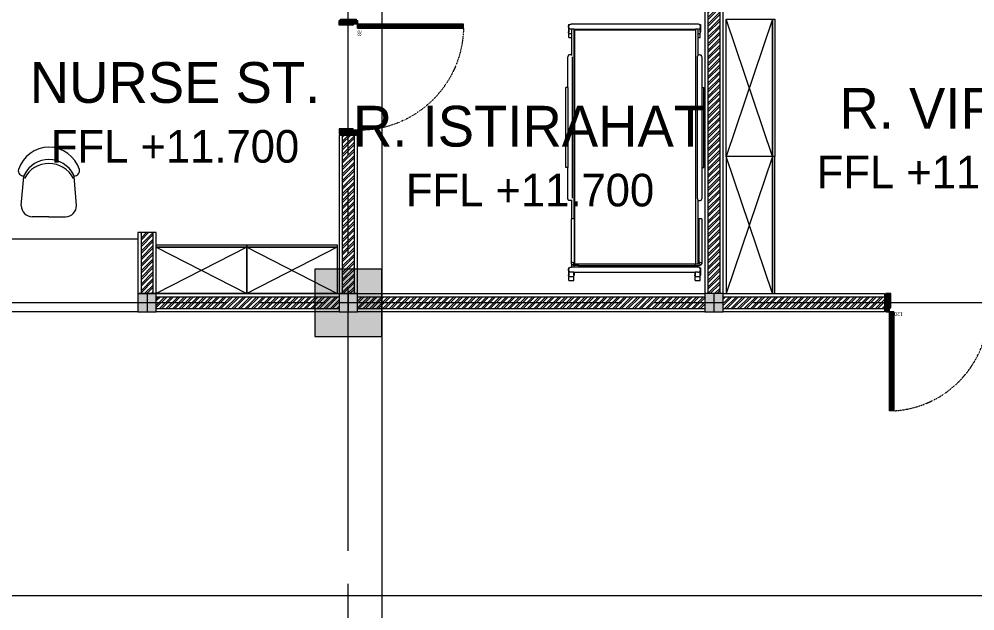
# Model space of a CAD drawing. Header units: millimetres. Extents: x -280308 to 6402717, y -14 to 2073074.
# Drawn here: x -13142 to -5302, y 564598 to 569448 of the extents above; entities that cross this region are included whole.
import ezdxf
from ezdxf.enums import TextEntityAlignment as Align

# ---------------------------------------------------------------- set-up
doc = ezdxf.new("R2010")
doc.units = ezdxf.units.MM
for name, pattern in [('ACAD_ISO03W100', [30, 12, -18]), ('ACAD_ISO08W100', [36, 24, -3, 6, -3]), ('I02_HIDDEN', [6, 4, -2])]:
    doc.linetypes.add(name, pattern=pattern)
doc.layers.get('0').update_dxf_attribs({"lineweight": 0})
for name, color, linetype, lineweight in [('_Door & Window', 1, 'Continuous', 0), ('A-ALINE-1', 91, 'Continuous', 20), ('A-ALINE-3', 111, 'Continuous', 15), ('A-ALINE-6', 117, 'Continuous', 9), ('A-ANNOTATION', 144, 'Continuous', 0), ('A-Furn', 250, 'Continuous', 0), ('A-FURN-EQPM', 177, 'Continuous', 0), ('A-Z22-T-Anno_Text', 152, 'Continuous', 9), ('A-Z774-E-Hidden', 142, 'I02_HIDDEN', 0), ('ARSIR', 251, 'Continuous', 0), ('Struktur', 80, 'Continuous', 20)]:
    doc.layers.add(name, color=color, linetype=linetype, lineweight=lineweight)
doc.layers.add('A-FILL-1', color=7, linetype='Continuous', lineweight=0, true_color=0x454545)
doc.layers.add('A-TEXT', color=254, linetype='Continuous')
doc.layers.add('FURNITURE', color=26, linetype='Continuous')
doc.styles.add('Annotative', font='arial.ttf', dxfattribs={"height": 1.25})
doc.styles.add('CENTURY', font='GOTHIC.TTF')
doc.styles.get("Standard").update_dxf_attribs({"font": 'arial.ttf'})
doc.styles.add('TGF_A', font='arial.ttf')

# ---------------------------------------------------------------- blocks, each defined once
blk = doc.blocks.new('A$Ccf87384a')
blk.add_wipeout([(-75, 75), (75, 75), (75, -75), (-75, -75)])
blk.add_wipeout([(-75, -75), (-75, 75), (75, 75), (75, -75)])
at = {"layer": 'A-FILL-1', "ltscale": 0.25}
h = blk.add_hatch(color=256, dxfattribs=at)
h.dxf.hatch_style = 1
h.paths.add_polyline_path([(-75, -75), (-75, 75), (75, 75), (75, -75)])
at = {"layer": 'A-ALINE-1'}
blk.add_lwpolyline([(-75, -75), (-75, 75), (75, 75), (75, -75)], close=True, dxfattribs=at)
at = {"layer": 'A-FILL-1', "ltscale": 0.25}
for p, q in [((-75, 0), (75, 0)), ((0, 75), (0, -75))]:
    blk.add_line(p, q, dxfattribs=at)
blk = doc.blocks.new('A$C6ab96ad6')
at = {"layer": 'A-Furn'}
h = blk.add_hatch(dxfattribs=at)
h.set_pattern_fill('ANSI31', color=256, scale=2, angle=540, style=0)
h.set_pattern_definition([(225, (-3598.3206, 30706.9954), (4.490128, -4.490128), [])])
h.paths.add_polyline_path([(10, 960), (10, 850), (2, 850), (2, 860), (-17, 860), (-17, 850), (-25, 850), (-25, 960)])
h = blk.add_hatch(dxfattribs=at)
h.set_pattern_fill('ANSI31', color=256, scale=2, angle=540, style=0)
h.set_pattern_definition([(225, (-3598.3206, 30816.9954), (4.490128, -4.490128), [])])
h.paths.add_polyline_path([(2, 860), (-17, 860), (-17, 250), (2, 250)])
h = blk.add_hatch(dxfattribs=at)
h.set_pattern_fill('ANSI31', color=256, scale=2, angle=540, style=0)
h.set_pattern_definition([(225, (-3198.3206, 30306.9954), (4.490128, -4.490128), [])])
h.paths.add_polyline_path([(-1210, 560), (-1210, 450), (-1202, 450), (-1202, 460), (-1183, 460), (-1183, 450), (-1175, 450), (-1175, 560)])
h = blk.add_hatch(dxfattribs=at)
h.set_pattern_fill('ANSI31', color=256, scale=2, angle=540, style=0)
h.set_pattern_definition([(225, (-3198.3206, 30816.9954), (4.490128, -4.490128), [])])
h.paths.add_polyline_path([(-1202, 460), (-1183, 460), (-1183, 250), (-1202, 250)])
h = blk.add_hatch(dxfattribs=at)
h.set_pattern_fill('ANSI31', color=256, scale=2, angle=540, style=0)
h.set_pattern_definition([(225, (-2593.7735, 30816.9954), (4.490128, -4.490128), [])])
h.paths.add_polyline_path([(-1210, 150), (-1210, 260), (-1202, 260), (-1202, 250), (-1183, 250), (-1183, 260), (-1175, 260), (-1175, 150)])
h = blk.add_hatch(dxfattribs=at)
h.set_pattern_fill('ANSI31', color=256, scale=2, angle=540, style=0)
h.set_pattern_definition([(225, (-2993.7735, 30816.9954), (4.490128, -4.490128), [])])
h.paths.add_polyline_path([(10, 150), (10, 260), (2, 260), (2, 250), (-17, 250), (-17, 260), (-25, 260), (-25, 150)])
h = blk.add_hatch(dxfattribs=at)
h.set_pattern_fill('ANSI31', color=256, scale=2, angle=540, style=0)
h.set_pattern_definition([(225, (-3898.3206, 30765.815), (4.490128, -4.490128), [])])
h.paths.add_polyline_path([(-1240, 0), (-1240, 10), (-1250, 10), (-1250, 140), (-1240, 140), (-1240, 150), (-1210, 150), (-1210, 115), (-1200, 115), (-1200, 0)])
h = blk.add_hatch(dxfattribs=at)
h.set_pattern_fill('ANSI31', color=256, scale=2, angle=540, style=0)
h.set_pattern_definition([(225, (-3598.3206, 30765.815), (4.490128, -4.490128), [])])
h.paths.add_polyline_path([(40, 0), (40, 10), (50, 10), (50, 140), (40, 140), (40, 150), (10, 150), (10, 115), (0, 115), (0, 0)])
at = {"layer": '_Door & Window'}
for points in [[(10, 960), (10, 850), (2, 850), (2, 860), (-17, 860), (-17, 850), (-25, 850), (-25, 960), (10, 960)], [(-1210, 560), (-1210, 450), (-1202, 450), (-1202, 460), (-1183, 460), (-1183, 450), (-1175, 450), (-1175, 560), (-1210, 560)], [(-1210, 150), (-1210, 260), (-1202, 260), (-1202, 250), (-1183, 250), (-1183, 260), (-1175, 260), (-1175, 150), (-1210, 150)], [(10, 150), (10, 260), (2, 260), (2, 250), (-17, 250), (-17, 260), (-25, 260), (-25, 150), (10, 150)], [(-1240, 0), (-1240, 10), (-1250, 10), (-1250, 140), (-1240, 140), (-1240, 150), (-1210, 150), (-1210, 115), (-1200, 115), (-1200, 0), (-1240, 0)], [(40, 0), (40, 10), (50, 10), (50, 140), (40, 140), (40, 150), (10, 150), (10, 115), (0, 115), (0, 0), (40, 0)]]:
    blk.add_lwpolyline(points, dxfattribs=at)
for points in [[(10, 150), (-25, 150), (-25, 960), (10, 960)], [(-1210, 150), (-1175, 150), (-1175, 560), (-1210, 560)]]:
    blk.add_lwpolyline(points, close=True, dxfattribs=at)
at = {"layer": '_Door & Window', "linetype": 'ACAD_ISO03W100', "ltscale": 0.02}
for centre, radius, start, end in [((22.2, 139.1), 822.2, 93.28886, 179.24246), ((-1218.1, 144.1), 418.1, 0.8095, 84.0847)]:
    blk.add_arc(centre, radius, start, end, dxfattribs=at)
at = {"layer": 'A-Furn'}
for points in [[(2, 860), (-17, 860), (-17, 250), (2, 250)], [(-1202, 460), (-1183, 460), (-1183, 250), (-1202, 250)]]:
    blk.add_lwpolyline(points, close=True, dxfattribs=at)
at = {"layer": 'Defpoints', "ltscale": 0.25, "insert": (-98.9, 182.1), "char_height": 30, "attachment_point": 1, "style": 'CENTURY'}
blk.add_mtext_dynamic_manual_height_columns('120', width=78.467, gutter_width=750, heights=[0], dxfattribs=at)
blk = doc.blocks.new('A$Ca4ca9c0b')
at = {"layer": 'A-Furn'}
h = blk.add_hatch(dxfattribs=at)
h.set_pattern_fill('ANSI31', color=256, scale=2, angle=540, style=0)
h.set_pattern_definition([(225, (109566.3125, -240668.4215), (4.49012806, -4.49012806), [])])
h.paths.add_polyline_path([(10, 1020), (10, 910), (2, 910), (2, 920), (-17, 920), (-17, 910), (-25, 910), (-25, 1020)])
h = blk.add_hatch(dxfattribs=at)
h.set_pattern_fill('ANSI31', color=256, scale=2, angle=540, style=0)
h.set_pattern_definition([(225, (109566.3125, -240568.4215), (4.49012806, -4.49012806), [])])
h.paths.add_polyline_path([(2, 920), (-17, 920), (-17, 250), (2, 250)])
h = blk.add_hatch(dxfattribs=at)
h.set_pattern_fill('ANSI31', color=256, scale=2, angle=540, style=0)
h.set_pattern_definition([(225, (110170.8596, -240618.4215), (4.49012806, -4.49012806), [])])
h.paths.add_polyline_path([(10, 150), (10, 260), (2, 260), (2, 250), (-17, 250), (-17, 260), (-25, 260), (-25, 150)])
h = blk.add_hatch(dxfattribs=at)
h.set_pattern_fill('ANSI31', color=256, scale=2, angle=540, style=0)
h.set_pattern_definition([(225, (109716.3125, -240669.602), (4.49012806, -4.49012806), [])])
h.paths.add_polyline_path([(-890, 0), (-890, 10), (-900, 10), (-900, 140), (-890, 140), (-890, 150), (-860, 150), (-860, 115), (-850, 115), (-850, 0)])
h = blk.add_hatch(dxfattribs=at)
h.set_pattern_fill('ANSI31', color=256, scale=2, angle=540, style=0)
h.set_pattern_definition([(225, (109566.3125, -240669.602), (4.49012806, -4.49012806), [])])
h.paths.add_polyline_path([(40, 0), (40, 10), (50, 10), (50, 140), (40, 140), (40, 150), (10, 150), (10, 115), (0, 115), (0, 0)])
at = {"layer": '_Door & Window'}
for points in [[(10, 1020), (10, 910), (2, 910), (2, 920), (-17, 920), (-17, 910), (-25, 910), (-25, 1020), (10, 1020)], [(10, 150), (10, 260), (2, 260), (2, 250), (-17, 250), (-17, 260), (-25, 260), (-25, 150), (10, 150)], [(-890, 0), (-890, 10), (-900, 10), (-900, 140), (-890, 140), (-890, 150), (-860, 150), (-860, 115), (-850, 115), (-850, 0), (-890, 0)], [(40, 0), (40, 10), (50, 10), (50, 140), (40, 140), (40, 150), (10, 150), (10, 115), (0, 115), (0, 0), (40, 0)]]:
    blk.add_lwpolyline(points, dxfattribs=at)
blk.add_lwpolyline([(10, 150), (-25, 150), (-25, 1020), (10, 1020)], close=True, dxfattribs=at)
at = {"layer": '_Door & Window', "linetype": 'ACAD_ISO03W100', "ltscale": 0.02}
blk.add_arc((-6.9, 167), 853.2, 91.21475, 181.13846, dxfattribs=at)
at = {"layer": 'A-Furn'}
blk.add_lwpolyline([(2, 920), (-17, 920), (-17, 250), (2, 250)], close=True, dxfattribs=at)
at = {"layer": 'Defpoints', "ltscale": 0.25, "insert": (-87.7, 181.6), "char_height": 30, "attachment_point": 1, "style": 'CENTURY'}
blk.add_mtext_dynamic_manual_height_columns('85', width=78.467, gutter_width=750, heights=[0], dxfattribs=at)
blk = doc.blocks.new('A$Cf856f872')
at = {"layer": 'A-FILL-1', "ltscale": 0.25}
h = blk.add_hatch(dxfattribs=at)
h.set_pattern_fill('ANSI32', color=256, scale=4, angle=180)
h.set_pattern_definition([(225, (-194943.888, -295407.39), (26.9407684, -26.9407684), []), (225, (-194961.85, -295407.39), (26.9407684, -26.9407684), [])])
h.paths.add_polyline_path([(38622.8, -7497), (38622.8, -1747), (38522.8, -1747), (38522.8, -7497)])
at = {"layer": 'A-ALINE-3', "linetype": 'Continuous'}
blk.add_lwpolyline([(38622.8, -7497), (38622.8, -1747), (38522.8, -1747), (38522.8, -7497)], close=True, dxfattribs=at)
at = {"layer": 'A-ALINE-6'}
for points in [[(38647.8, -7497), (38647.8, -1747), (38497.8, -1747), (38497.8, -7497)], [(30372.8, -9972), (53622.8, -9972), (53622.8, -12972), (30372.8, -12972)]]:
    blk.add_lwpolyline(points, close=True, dxfattribs=at)
at = {"ltscale": 0.25, "xscale": -1, "rotation": 270}
blk.add_blockref('A$Ca4ca9c0b', (35497.8, -5297), dxfattribs=at)
at = {"ltscale": 0.25, "xscale": -1}
blk.add_blockref('A$Ccf87384a', (33922.8, -7572), dxfattribs=at)
at = {"ltscale": 0.25, "rotation": 180}
blk.add_blockref('A$C6ab96ad6', (40022.8, -7497), dxfattribs=at)
at = {"layer": 'A-FILL-1', "ltscale": 0.25}
h = blk.add_hatch(dxfattribs=at)
h.set_pattern_fill('ANSI32', color=256, scale=4, angle=180)
h.set_pattern_definition([(225, (-199593.888, -297807.39), (26.9407684, -26.9407684), []), (225, (-199611.85, -297807.39), (26.9407684, -26.9407684), [])])
h.paths.add_polyline_path([(33972.8, -7497), (33972.8, -6997), (33872.8, -6997), (33872.8, -7497)])
h = blk.add_hatch(dxfattribs=at)
h.set_pattern_fill('ANSI32', color=256, scale=4, angle=180)
h.set_pattern_definition([(225, (-266719.513, -224008.79), (26.9407684, -26.9407684), []), (225, (-266737.473, -224008.79), (26.9407684, -26.9407684), [])])
h.paths.add_polyline_path([(33997.8, -7522), (39972.8, -7522), (39972.8, -7622), (33997.8, -7622)])
at = {"layer": 'A-ALINE-3', "linetype": 'Continuous'}
for points in [[(33972.8, -7497), (33972.8, -6997), (33872.8, -6997), (33872.8, -7497)], [(33997.8, -7522), (39972.8, -7522), (39972.8, -7622), (33997.8, -7622)]]:
    blk.add_lwpolyline(points, close=True, dxfattribs=at)
at = {"layer": 'A-ALINE-6'}
for points in [[(33997.8, -7497), (33997.8, -6997), (33847.8, -6997), (33847.8, -7497)], [(33997.8, -7497), (39972.8, -7497), (39972.8, -7647), (33997.8, -7647)]]:
    blk.add_lwpolyline(points, close=True, dxfattribs=at)
at = {"ltscale": 0.25, "xscale": -1}
for p in [(35572.8, -7572), (38572.8, -7572)]:
    blk.add_blockref('A$Ccf87384a', p, dxfattribs=at)
at = {"layer": 'A-FILL-1', "ltscale": 0.25}
h = blk.add_hatch(dxfattribs=at)
h.set_pattern_fill('ANSI32', color=256, scale=4, angle=180)
h.set_pattern_definition([(225, (-197943.888, -297607.39), (26.9407684, -26.9407684), []), (225, (-197961.85, -297607.39), (26.9407684, -26.9407684), [])])
h.paths.add_polyline_path([(35622.8, -7497), (35622.8, -6197), (35522.8, -6197), (35522.8, -7497)])
at = {"layer": 'A-ALINE-3', "linetype": 'Continuous'}
blk.add_lwpolyline([(35622.8, -7497), (35622.8, -6197), (35522.8, -6197), (35522.8, -7497)], close=True, dxfattribs=at)
at = {"layer": 'A-ALINE-6'}
blk.add_lwpolyline([(35647.8, -7497), (35647.8, -6197), (35497.8, -6197), (35497.8, -7497)], close=True, dxfattribs=at)
blk = doc.blocks.new('A$Cde128566')
at = {"color": 0, "linetype": 'ByBlock', "lineweight": -2}
for p, q in [((-0.876, -0.001), (-0.867, 0)), ((0.867, 0), (-0.867, 0)), ((0.876, -0.001), (0.867, 0)), ((-0.903, -0.007), (-0.903, -0.108)), ((-0.903, -0.007), (-0.899, -0.007)), ((-0.903, -0.119), (-0.903, -0.108)), ((-0.903, -0.108), (-0.899, -0.108)), ((-0.903, -0.119), (-0.899, -0.119)), ((-0.902, -0.035), (-0.901, -0.026)), ((-0.901, -0.044), (-0.902, -0.035)), ((-0.901, -0.026), (-0.899, -0.022)), ((-0.899, -0.048), (-0.901, -0.044)), ((-0.899, -0.007), (-0.888, -0.007)), ((-0.899, -0.007), (-0.899, -0.022)), ((-0.899, -0.022), (-0.897, -0.017)), ((-0.899, -0.048), (-0.899, -0.108)), ((-0.897, -0.052), (-0.899, -0.048)), ((-0.899, -0.119), (-0.899, -0.108)), ((-0.899, -0.119), (-0.899, -0.128)), ((-0.899, -0.128), (-0.862, -0.128)), ((-0.899, -0.181), (-0.899, -0.128)), ((-0.897, -0.017), (-0.892, -0.01)), ((-0.892, -0.06), (-0.897, -0.052)), ((-0.892, -0.01), (-0.888, -0.007)), ((-0.885, -0.065), (-0.892, -0.06)), ((-0.888, -0.007), (-0.885, -0.005)), ((-0.885, -0.005), (-0.876, -0.001)), ((-0.876, -0.069), (-0.885, -0.065)), ((-0.867, -0.07), (-0.876, -0.069)), ((-0.862, -0.07), (-0.867, -0.07)), ((-0.862, -0.07), (-0.862, -0.128)), ((-0.825, -0.07), (-0.862, -0.07)), ((-0.862, -0.128), (-0.862, -0.181)), ((-0.825, -0.634), (-0.825, -0.07)), ((-0.825, -0.07), (0.834, -0.07)), ((0.834, -0.082), (-0.818, -0.082)), ((-0.818, -0.082), (-0.818, -0.634)), ((0.834, -0.07), (0.834, -0.082)), ((0.867, -0.07), (0.834, -0.07)), ((0.841, -0.082), (0.834, -0.082)), ((0.841, -3.273), (0.841, -0.082)), ((0.867, -0.07), (0.872, -0.069)), ((0.872, -0.069), (0.876, -0.069)), ((0.872, -0.128), (0.872, -0.069)), ((0.872, -0.128), (0.9, -0.128)), ((0.872, -0.181), (0.872, -0.128)), ((0.885, -0.005), (0.876, -0.001)), ((0.876, -0.069), (0.885, -0.065)), ((0.888, -0.007), (0.885, -0.005)), ((0.885, -0.065), (0.892, -0.06)), ((0.888, -0.007), (0.9, -0.007)), ((0.892, -0.01), (0.888, -0.007)), ((0.897, -0.017), (0.892, -0.01)), ((0.892, -0.06), (0.897, -0.052)), ((0.9, -0.024), (0.897, -0.017)), ((0.897, -0.052), (0.9, -0.046)), ((0.9, -0.007), (0.904, -0.007)), ((0.9, -0.024), (0.9, -0.007)), ((0.901, -0.026), (0.9, -0.024)), ((0.9, -0.046), (0.901, -0.044)), ((0.9, -0.108), (0.9, -0.046)), ((0.9, -0.108), (0.904, -0.108)), ((0.9, -0.108), (0.9, -0.119)), ((0.9, -0.119), (0.904, -0.119)), ((0.9, -0.128), (0.9, -0.119)), ((0.9, -0.181), (0.9, -0.128)), ((0.902, -0.035), (0.901, -0.026)), ((0.901, -0.044), (0.902, -0.035)), ((0.904, -0.007), (0.904, -0.108)), ((0.904, -0.119), (0.904, -0.108)), ((-0.899, -0.181), (-0.862, -0.181)), ((-0.862, -0.181), (-0.862, -0.425)), ((0.872, -0.181), (0.9, -0.181)), ((0.872, -0.425), (0.872, -0.181)), ((-0.908, -0.438), (-0.909, -0.445)), ((-0.909, -0.865), (-0.909, -0.445)), ((-0.906, -0.431), (-0.908, -0.438)), ((-0.901, -0.426), (-0.906, -0.431)), ((-0.895, -0.421), (-0.901, -0.426)), ((-0.889, -0.418), (-0.895, -0.421)), ((-0.881, -0.417), (-0.889, -0.418)), ((-0.874, -0.418), (-0.881, -0.417)), ((-0.867, -0.421), (-0.874, -0.418)), ((-0.862, -0.425), (-0.867, -0.421)), ((-0.862, -0.425), (-0.862, -0.428)), ((-0.853, -0.449), (-0.853, -2.377)), ((0.863, -0.446), (0.864, -0.438)), ((0.863, -2.384), (0.863, -0.446)), ((0.864, -0.438), (0.866, -0.432)), ((0.866, -0.432), (0.871, -0.426)), ((0.871, -0.426), (0.872, -0.425)), ((0.877, -0.421), (0.872, -0.425)), ((0.877, -0.421), (0.883, -0.418)), ((0.883, -0.418), (0.891, -0.417)), ((0.891, -0.417), (0.898, -0.418)), ((0.898, -0.418), (0.905, -0.421)), ((0.905, -0.421), (0.91, -0.426)), ((0.91, -0.426), (0.915, -0.431)), ((0.918, -0.438), (0.915, -0.431)), ((0.918, -0.438), (0.919, -0.445)), ((0.919, -0.445), (0.919, -0.865)), ((-0.825, -0.701), (-0.825, -0.634)), ((-0.825, -0.634), (-0.818, -0.634)), ((-0.818, -0.634), (-0.818, -0.701)), ((-0.825, -0.701), (-0.818, -0.701)), ((-0.825, -1.686), (-0.825, -0.701)), ((-0.818, -0.701), (-0.818, -1.686)), ((-0.939, -1.957), (-0.939, -0.865)), ((-0.909, -0.865), (-0.939, -0.865)), ((-0.909, -0.865), (-0.909, -1.957)), ((0.919, -0.865), (0.949, -0.865)), ((0.919, -0.865), (0.919, -1.957)), ((0.949, -1.957), (0.949, -0.865)), ((-0.825, -1.753), (-0.825, -1.686)), ((-0.825, -1.686), (-0.818, -1.686)), ((-0.818, -1.686), (-0.818, -1.753)), ((-0.825, -1.753), (-0.818, -1.753)), ((-0.825, -2.478), (-0.825, -1.753)), ((-0.818, -1.753), (-0.818, -2.478)), ((-0.909, -1.957), (-0.939, -1.957)), ((-0.909, -2.385), (-0.909, -1.957)), ((0.919, -1.957), (0.949, -1.957)), ((0.919, -1.957), (0.919, -2.385)), ((-0.908, -2.392), (-0.909, -2.385)), ((-0.906, -2.399), (-0.908, -2.392)), ((-0.901, -2.404), (-0.906, -2.399)), ((-0.895, -2.409), (-0.901, -2.404)), ((-0.889, -2.412), (-0.895, -2.409)), ((-0.881, -2.412), (-0.889, -2.412)), ((-0.874, -2.412), (-0.881, -2.412)), ((-0.867, -2.409), (-0.874, -2.412)), ((-0.862, -2.405), (-0.867, -2.409)), ((-0.862, -2.399), (-0.862, -2.405)), ((-0.862, -2.405), (-0.862, -2.659)), ((-0.825, -2.545), (-0.825, -2.478)), ((-0.825, -2.478), (-0.818, -2.478)), ((-0.818, -2.478), (-0.818, -2.545)), ((0.863, -2.384), (0.864, -2.392)), ((0.864, -2.392), (0.866, -2.398)), ((0.866, -2.398), (0.871, -2.404)), ((0.871, -2.404), (0.872, -2.405)), ((0.872, -3.273), (0.872, -2.405)), ((0.872, -2.405), (0.877, -2.409)), ((0.877, -2.409), (0.883, -2.412)), ((0.883, -2.412), (0.891, -2.412)), ((0.891, -2.412), (0.898, -2.412)), ((0.898, -2.412), (0.905, -2.409)), ((0.905, -2.409), (0.91, -2.404)), ((0.91, -2.404), (0.915, -2.399)), ((0.915, -2.399), (0.918, -2.392)), ((0.918, -2.392), (0.919, -2.385)), ((-0.825, -2.545), (-0.818, -2.545)), ((-0.825, -2.659), (-0.825, -2.545)), ((-0.818, -2.545), (-0.818, -3.273)), ((-0.864, -2.659), (-0.862, -2.659)), ((-0.864, -2.659), (-0.864, -3.273)), ((-0.825, -2.659), (-0.862, -2.659)), ((-0.823, -2.659), (-0.825, -2.659)), ((-0.823, -2.659), (-0.823, -3.273)), ((0.92, -2.659), (0.879, -2.659)), ((0.879, -2.659), (0.879, -3.273)), ((0.92, -2.659), (0.92, -3.273)), ((-0.862, -3.266), (-0.864, -3.269)), ((-0.859, -3.263), (-0.862, -3.266)), ((-0.855, -3.261), (-0.859, -3.263)), ((-0.85, -3.259), (-0.855, -3.261)), ((-0.845, -3.259), (-0.85, -3.259)), ((-0.839, -3.26), (-0.845, -3.259)), ((-0.834, -3.261), (-0.839, -3.26)), ((-0.83, -3.263), (-0.834, -3.261)), ((-0.826, -3.266), (-0.83, -3.263)), ((-0.824, -3.27), (-0.826, -3.266)), ((0.882, -3.266), (0.88, -3.269)), ((0.885, -3.263), (0.882, -3.266)), ((0.889, -3.261), (0.885, -3.263)), ((0.894, -3.259), (0.889, -3.261)), ((0.899, -3.259), (0.894, -3.259)), ((0.905, -3.26), (0.899, -3.259)), ((0.91, -3.261), (0.905, -3.26)), ((0.914, -3.263), (0.91, -3.261)), ((0.917, -3.266), (0.914, -3.263)), ((0.919, -3.27), (0.917, -3.266)), ((-0.903, -3.328), (-0.903, -3.428)), ((-0.903, -3.328), (-0.899, -3.328)), ((-0.902, -3.355), (-0.901, -3.345)), ((-0.901, -3.364), (-0.902, -3.355)), ((-0.901, -3.345), (-0.899, -3.342)), ((-0.899, -3.367), (-0.901, -3.364)), ((-0.899, -3.328), (-0.889, -3.328)), ((-0.899, -3.328), (-0.899, -3.342)), ((-0.899, -3.342), (-0.897, -3.337)), ((-0.899, -3.367), (-0.899, -3.428)), ((-0.897, -3.372), (-0.899, -3.367)), ((-0.897, -3.337), (-0.892, -3.33)), ((-0.892, -3.379), (-0.897, -3.372)), ((-0.892, -3.33), (-0.889, -3.328)), ((-0.885, -3.385), (-0.892, -3.379)), ((-0.889, -3.328), (-0.885, -3.324)), ((-0.885, -3.324), (-0.876, -3.321)), ((-0.876, -3.388), (-0.885, -3.385)), ((-0.876, -3.321), (-0.867, -3.32)), ((-0.867, -3.39), (-0.876, -3.388)), ((-0.862, -3.32), (-0.867, -3.32)), ((-0.829, -3.39), (-0.867, -3.39)), ((-0.864, -3.269), (-0.864, -3.273)), ((-0.864, -3.273), (-0.863, -3.276)), ((-0.863, -3.276), (-0.862, -3.278)), ((-0.862, -3.278), (-0.862, -3.32)), ((-0.862, -3.278), (-0.861, -3.28)), ((-0.825, -3.32), (-0.862, -3.32)), ((-0.861, -3.28), (-0.858, -3.283)), ((-0.858, -3.283), (-0.853, -3.285)), ((-0.853, -3.285), (-0.848, -3.286)), ((-0.848, -3.286), (-0.843, -3.287)), ((-0.843, -3.287), (-0.839, -3.287)), ((-0.839, -3.287), (-0.838, -3.286)), ((-0.839, -3.287), (-0.839, -3.297)), ((-0.825, -3.297), (-0.839, -3.297)), ((-0.838, -3.286), (-0.837, -3.286)), ((-0.837, -3.273), (-0.823, -3.273)), ((-0.829, -3.428), (-0.829, -3.39)), ((-0.829, -3.39), (-0.825, -3.39)), ((-0.825, -3.32), (-0.825, -3.297)), ((-0.769, -3.297), (-0.825, -3.297)), ((0.834, -3.32), (-0.825, -3.32)), ((-0.825, -3.39), (-0.825, -3.428)), ((-0.825, -3.39), (0.826, -3.39)), ((-0.823, -3.273), (-0.824, -3.27)), ((-0.823, -3.273), (-0.823, -3.273)), ((-0.818, -3.273), (-0.823, -3.273)), ((-0.818, -3.273), (-0.769, -3.273)), ((-0.769, -3.273), (-0.769, -3.297)), ((-0.769, -3.273), (0.827, -3.273)), ((-0.769, -3.297), (0.827, -3.297)), ((0.826, -3.39), (0.826, -3.428)), ((0.826, -3.39), (0.83, -3.39)), ((0.827, -3.273), (0.827, -3.297)), ((0.827, -3.273), (0.841, -3.273)), ((0.834, -3.297), (0.827, -3.297)), ((0.83, -3.39), (0.83, -3.428)), ((0.867, -3.39), (0.83, -3.39)), ((0.834, -3.297), (0.834, -3.32)), ((0.834, -3.297), (0.872, -3.297)), ((0.867, -3.32), (0.834, -3.32)), ((0.841, -3.273), (0.872, -3.273)), ((0.872, -3.32), (0.867, -3.32)), ((0.867, -3.39), (0.876, -3.388)), ((0.872, -3.273), (0.88, -3.273)), ((0.872, -3.32), (0.872, -3.297)), ((0.872, -3.297), (0.897, -3.297)), ((0.876, -3.321), (0.872, -3.32)), ((0.885, -3.324), (0.876, -3.321)), ((0.876, -3.388), (0.885, -3.385)), ((0.88, -3.269), (0.879, -3.273)), ((0.879, -3.273), (0.88, -3.273)), ((0.88, -3.273), (0.895, -3.273)), ((0.889, -3.328), (0.885, -3.324)), ((0.885, -3.385), (0.892, -3.379)), ((0.889, -3.328), (0.9, -3.328)), ((0.892, -3.33), (0.889, -3.328)), ((0.897, -3.337), (0.892, -3.33)), ((0.892, -3.379), (0.897, -3.372)), ((0.895, -3.286), (0.897, -3.286)), ((0.897, -3.286), (0.897, -3.297)), ((0.897, -3.286), (0.901, -3.287)), ((0.9, -3.344), (0.897, -3.337)), ((0.897, -3.372), (0.9, -3.365)), ((0.9, -3.328), (0.904, -3.328)), ((0.9, -3.344), (0.9, -3.328)), ((0.901, -3.345), (0.9, -3.344)), ((0.9, -3.365), (0.901, -3.364)), ((0.9, -3.428), (0.9, -3.365)), ((0.901, -3.287), (0.906, -3.286)), ((0.902, -3.355), (0.901, -3.345)), ((0.901, -3.364), (0.902, -3.355)), ((0.904, -3.328), (0.904, -3.428)), ((0.906, -3.286), (0.911, -3.285)), ((0.911, -3.285), (0.915, -3.283)), ((0.915, -3.283), (0.918, -3.28)), ((0.918, -3.28), (0.92, -3.277)), ((0.92, -3.273), (0.919, -3.27)), ((0.92, -3.277), (0.92, -3.273)), ((-0.903, -3.44), (-0.903, -3.428)), ((-0.903, -3.428), (-0.899, -3.428)), ((-0.903, -3.44), (-0.899, -3.44)), ((-0.899, -3.44), (-0.899, -3.428)), ((-0.899, -3.44), (-0.899, -3.449)), ((-0.899, -3.449), (-0.829, -3.449)), ((-0.899, -3.502), (-0.899, -3.449)), ((-0.899, -3.502), (-0.829, -3.502)), ((-0.829, -3.428), (-0.825, -3.428)), ((-0.829, -3.428), (-0.829, -3.44)), ((-0.829, -3.44), (-0.825, -3.44)), ((-0.829, -3.449), (-0.829, -3.44)), ((-0.829, -3.502), (-0.829, -3.449)), ((-0.825, -3.44), (-0.825, -3.428)), ((0.826, -3.44), (0.826, -3.428)), ((0.826, -3.428), (0.83, -3.428)), ((0.826, -3.44), (0.83, -3.44)), ((0.83, -3.44), (0.83, -3.428)), ((0.83, -3.44), (0.83, -3.449)), ((0.83, -3.449), (0.9, -3.449)), ((0.83, -3.502), (0.83, -3.449)), ((0.83, -3.502), (0.9, -3.502)), ((0.9, -3.428), (0.904, -3.428)), ((0.9, -3.428), (0.9, -3.44)), ((0.9, -3.44), (0.904, -3.44)), ((0.9, -3.449), (0.9, -3.44)), ((0.9, -3.502), (0.9, -3.449)), ((0.904, -3.44), (0.904, -3.428))]:
    blk.add_line(p, q, dxfattribs=at)
blk = doc.blocks.new('A$Ccc440957')
at = {"layer": 'FURNITURE', "color": 0, "linetype": 'ByBlock', "lineweight": -2}
for p, q in [((-44.9, 189), (-243.3, 171.7)), ((30.7, 0), (30.7, 113.4)), ((30.7, 0), (30.7, -113.4)), ((-44.9, -189), (-243.3, -171.7))]:
    blk.add_line(p, q, dxfattribs=at)
for centre, radius, start, end in [((-218.8, -5.7), 226.4, 108.72878, 178.55828), ((-284.3, 171.6), 37.8, 0, 100.97095), ((-170.1, 0), 189, 117.54534, 180), ((-143.7, 0), 189, 117.54534, 180), ((-240, 134.1), 37.8, 94.9782, 117.54534), ((-44.9, 113.4), 75.6, 0, 90), ((-218.8, 5.7), 226.4, 181.44172, 251.27122), ((-170.1, 0), 189, 180, 242.45466), ((-143.7, 0), 189, 180, 242.45466), ((-44.9, -113.4), 75.6, 270, 0), ((-284.3, -171.6), 37.8, 259.02905, 0), ((-240, -134.1), 37.8, 242.45466, 265.0218)]:
    blk.add_arc(centre, radius, start, end, dxfattribs=at)
blk = doc.blocks.new('A$C3304e30a')
at = {"color": 0, "linetype": 'ByBlock', "lineweight": -2, "ltscale": 0.25}
for p, q in [((26905, -3500), (26525, -4625)), ((26905, -4625), (26525, -3500)), ((26905, -5750), (26525, -4625)), ((26905, -4625), (26525, -5750)), ((21850, -5370), (22591.7, -5750)), ((22591.7, -5370), (21850, -5750)), ((22591.7, -5370), (23333.3, -5750)), ((23333.3, -5370), (22591.7, -5750))]:
    blk.add_line(p, q, dxfattribs=at)
for points in [[(26905, -3500), (26905, -4625), (26525, -4625), (26525, -3500)], [(26925, -3500), (26925, -4625), (26905, -4625), (26905, -3500)], [(26905, -5750), (26905, -4625), (26525, -4625), (26525, -5750)], [(26925, -5750), (26925, -4625), (26905, -4625), (26905, -5750)], [(21850, -5350), (22591.7, -5350), (22591.7, -5370), (21850, -5370)], [(21850, -5370), (22591.7, -5370), (22591.7, -5750), (21850, -5750)], [(22591.7, -5350), (23333.3, -5350), (23333.3, -5370), (22591.7, -5370)], [(22591.7, -5370), (23333.3, -5370), (23333.3, -5750), (22591.7, -5750)]]:
    blk.add_lwpolyline(points, close=True, dxfattribs=at)
blk.add_lwpolyline([(21700, -5900), (18400, -5900), (18400, -4300), (19000, -4300), (19000, -5300), (21700, -5300), (21700, -5900)], dxfattribs=at)
at = {"xscale": 600, "yscale": 600, "zscale": 600}
blk.add_blockref('A$Cde128566', (25772.6, -3540.7), dxfattribs=at)
at = {"ltscale": 0.25, "xscale": 1.2, "yscale": 1.2, "zscale": 1.2, "rotation": 270}
blk.add_blockref('A$Ccc440957', (20969.3, -5082.3), dxfattribs=at)
blk = doc.blocks.new('*U552')
at = {"layer": 'A-ANNOTATION', "linetype": 'ACAD_ISO08W100', "ltscale": 0.25}
blk.add_lwpolyline([(0, -5), (0, -90.561)], dxfattribs=at)
at = {"layer": 'A-TEXT'}
blk.add_attdef('N', text='', height=0.9, dxfattribs=at).set_placement((0, 2.75), align=Align.MIDDLE_CENTER)
blk = doc.blocks.new('*U539')
at = {"layer": 'A-ANNOTATION', "linetype": 'ACAD_ISO08W100', "ltscale": 0.25}
blk.add_lwpolyline([(0, -7.641), (0, -228.348)], dxfattribs=at)
at = {"layer": 'A-TEXT'}
blk.add_attdef('N', text='', height=0.9, dxfattribs=at).set_placement((0, 2.75), align=Align.MIDDLE_CENTER)
blk = doc.blocks.new('A$Cf37525da')
at = {"color": 124, "xscale": -360.0000000000001, "yscale": 360.0000000000001, "zscale": 360.0000000000001}
for name, p, rotation in [('*U552', (-32750, -25932.8), 180), ('*U539', (4643.8, -5900), 270)]:
    blk.add_blockref(name, p, dxfattribs=dict(at, rotation=rotation))
blk = doc.blocks.new('A$Cb189dcfa')
at = {"layer": 'ARSIR', "linetype": 'ByBlock', "lineweight": -2, "ltscale": 0.25}
h = blk.add_hatch(color=9, dxfattribs=at)
h.dxf.hatch_style = 1
h.paths.add_polyline_path([(21550, 14250.1), (21000, 13700.1), (21550, 13700.1)], flags=17)
h.paths.add_polyline_path([(21550, 14250.1), (21000, 14250.1), (21000, 13700.1)], flags=17)
at = {"layer": 'Struktur', "color": 0, "linetype": 'ByBlock', "lineweight": -2, "ltscale": 0.25}
blk.add_lwpolyline([(21000, 13700.1), (21550, 13700.1), (21550, 14250.1), (21000, 14250.1)], close=True, dxfattribs=at)
blk = doc.blocks.new('*U532')
at = {"layer": 'A-Z774-E-Hidden', "color": 0, "lineweight": -2}
blk.add_lwpolyline([(0, -6.1174), (5.1639, -6.1174, 0.414214), (5.2889, -5.9924), (5.2889, -1.0958, 0.414214), (5.1639, -0.9708), (0, -0.9708), (-2.4433, -0.9708, 0.414214), (-2.5683, -1.0958), (-2.5683, -5.9924, 0.414214), (-2.4433, -6.1174)], format="xyb", close=True, dxfattribs=at)
at = {"color": 7, "lineweight": -2, "style": 'TGF_A', "flags": 8}
for tag, height, p in [('NOTE1', 0.0625, (0, 0.3375)), ('DET', 0.0938, (0, 0.0961)), ('SHT', 0.075, (0, -0.1021)), ('NOTE2', 0.0625, (0, -0.3994))]:
    blk.add_attdef(tag, text='', height=height, dxfattribs=at).set_placement(p, align=Align.MIDDLE)
blk = doc.blocks.new('4')
at = {"ltscale": 0.25}
blk.add_blockref('A$Cf856f872', (-46014.9, 574695.2), dxfattribs=at)
blk.add_blockref('A$Cf37525da', (22307.9, 573023.3), dxfattribs=at)
at = {"layer": 'A-FURN-EQPM', "ltscale": 0.25}
blk.add_blockref('A$C3304e30a', (-33867.1, 572948.3), dxfattribs=at)
at = {"layer": 'A-Z22-T-Anno_Text', "color": 124, "lineweight": 20, "xscale": 4266.666666600002, "yscale": 4266.666666600002, "zscale": 4266.666666600002}
blk.add_blockref('*U532', (790.1, 578407.1), dxfattribs=at)
at = {"layer": 'Struktur', "ltscale": 0.25}
blk.add_blockref('A$Cb189dcfa', (-31717.1, 553148.3), dxfattribs=at)
at = {"layer": 'A-TEXT', "ltscale": 0.25, "char_height": 267.3, "attachment_point": 1, "style": 'Annotative'}
for s, insert in [('\\pxqc;{\\fCentury Gothic|b0|i0|c0|p34;\\H1.25x;NURSE ST.\\P\\H0.8x;FFL +11.700}', (-14529.2, 569096.2)), ('\\pxqc;{\\fCentury Gothic|b0|i0|c0|p34;\\H1.25x;R. VIP 1\\P\\H0.8x;FFL +11.700}', (-8247.2, 568885)), ('\\pxqc;{\\fCentury Gothic|b0|i0|c0|p34;\\H1.25x;R. ISTIRAHAT\\P\\H0.8x;FFL +11.700}', (-11617.2, 568737.7))]:
    blk.add_mtext_dynamic_manual_height_columns(s, width=5332.382, gutter_width=1670.6, heights=[0], dxfattribs=dict(at, insert=insert))

msp = doc.modelspace()

# ---------------------------------------------------------------- block references
msp.add_blockref('4', (0, 0))

doc.saveas('drawing.dxf')
